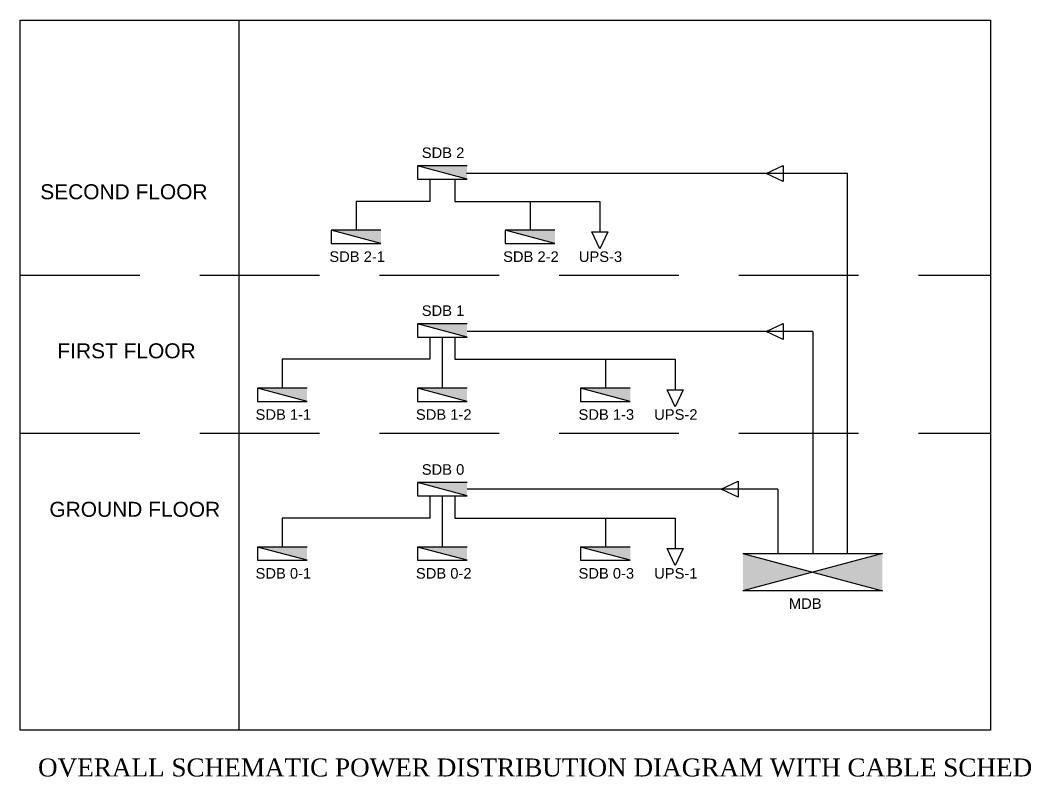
# Model space of a CAD drawing. Header units: millimetres. Extents: x 2402294 to 3337895, y 3394997 to 3969149.
# Drawn here: x 2638072 to 2848008, y 3700298 to 3858233 of the extents above; entities that cross this region are included whole.
import ezdxf

# ---------------------------------------------------------------- set-up
doc = ezdxf.new("R2010")
doc.units = ezdxf.units.MM
doc.header["$MEASUREMENT"] = 0
doc.linetypes.add('HIDDEN', pattern=[0.375, 0.25, -0.125])
for name, color, linetype, lineweight in [('1 LIGHT N SWITCH', 3, 'Continuous', 25), ('4 DB BOXES', 3, 'Continuous', 25), ('5 DB BOXES', 3, 'Continuous', 25), ('Singleline', 82, 'Continuous', 20)]:
    doc.layers.add(name, color=color, linetype=linetype, lineweight=lineweight)
doc.styles.add('MM', font='dutch.ttf')
doc.styles.add('ROOM', font='arial.ttf')

# ---------------------------------------------------------------- blocks, each defined once
blk = doc.blocks.new('mpb')
h = blk.add_hatch(color=3)
h.paths.add_polyline_path([(531970.3, 179434.5), (531970.3, 179645.9), (531575.1, 179540.2)])
h.paths.add_polyline_path([(531575.1, 179540.2), (531284.1, 179618), (531284.1, 179462.4)])
h.paths.add_polyline_path([(531284.1, 179462.4), (531284.1, 179618), (531179.8, 179645.9), (531179.8, 179434.5)])
at = {"color": 3}
for p, q in [((531179.8, 179645.9), (531970.3, 179645.9)), ((531179.8, 179645.9), (531970.3, 179434.5)), ((531970.3, 179645.9), (531179.8, 179434.5)), ((531970.3, 179434.5), (531179.8, 179434.5))]:
    blk.add_line(p, q, dxfattribs=at)
blk = doc.blocks.new('FDB')
at = {"layer": '4 DB BOXES'}
blk.add_hatch(color=256, dxfattribs=at).paths.add_polyline_path([(-65075.48, -197982.42), (-65075.48, -197977), (-65095.76, -197982.42)])
for p, q in [((-65095.76, -197982.42), (-65095.76, -197977)), ((-65095.76, -197977), (-65075.48, -197977)), ((-65075.48, -197977), (-65095.76, -197982.42)), ((-65075.48, -197982.42), (-65095.76, -197982.42))]:
    blk.add_line(p, q, dxfattribs=at)

msp = doc.modelspace()

# ---------------------------------------------------------------- linework, layer by layer
at = {"layer": '1 LIGHT N SWITCH', "ltscale": 3}
for p, q in [((2683814.9, 3710051), (2683814.9, 3858233.2)), ((2810789.6, 3826228.1), (2731266, 3826228.1)), ((2810789.6, 3746884.1), (2810789.6, 3826228.1)), ((2723600, 3825033.7), (2723600, 3820399.1)), ((2728788.5, 3825033.7), (2728788.5, 3820399.1)), ((2723600, 3820399.1), (2708194.8, 3820399.1)), ((2708194.8, 3820399.1), (2708194.8, 3814368.6)), ((2728788.5, 3820399.1), (2759062.2, 3820399.1)), ((2744521.8, 3820399.1), (2744521.8, 3814368.6)), ((2759062.2, 3820399.1), (2759062.2, 3814060.1)), ((2723600, 3792082), (2723600, 3787447.4)), ((2726195.5, 3792082), (2726195.5, 3781416.9)), ((2728788.5, 3792082), (2728788.5, 3787447.4)), ((2803506, 3793276.4), (2731377.6, 3793276.4)), ((2803506, 3793276.4), (2803506, 3746884.1)), ((2723600, 3787447.4), (2692789.5, 3787447.4)), ((2692789.5, 3787447.4), (2692789.5, 3781416.9)), ((2728788.5, 3787447.4), (2774795.5, 3787447.4)), ((2760255, 3787447.4), (2760255, 3781416.9)), ((2774795.5, 3787447.4), (2774795.5, 3781108.4)), ((2796222.3, 3760324.7), (2731377.6, 3760324.7)), ((2796222.3, 3760324.7), (2796222.3, 3746884.1)), ((2723600, 3758934.6), (2723600, 3754300)), ((2726195.5, 3758934.6), (2726195.5, 3748269.5)), ((2728788.5, 3758934.6), (2728788.5, 3754300)), ((2723600, 3754300), (2692789.5, 3754300)), ((2692789.5, 3754300), (2692789.5, 3748269.5)), ((2728788.5, 3754300), (2774795.5, 3754300)), ((2760255, 3754300), (2760255, 3748269.5)), ((2774795.5, 3754300), (2774795.5, 3747961))]:
    msp.add_line(p, q, dxfattribs=at)
at = {"layer": '1 LIGHT N SWITCH', "linetype": 'HIDDEN', "ltscale": 100000}
for p, q in [((2638072, 3804998.3), (2840640, 3804998.3)), ((2638072, 3772046.6), (2840640, 3772046.6))]:
    msp.add_line(p, q, dxfattribs=at)
at = {"layer": '1 LIGHT N SWITCH', "ltscale": 1000}
msp.add_lwpolyline([(2638072, 3858233.2), (2840640, 3858233.2), (2840640, 3710051), (2638072, 3710051)], close=True, dxfattribs=at)
at = {"layer": '1 LIGHT N SWITCH', "color": 1, "ltscale": 1000}
for points in [[(2793792.7, 3826228.1), (2797347.1, 3827891.7), (2797347.1, 3824564.6)], [(2759062.2, 3810505.8), (2757398.7, 3814060.1), (2760725.8, 3814060.1)], [(2793792.7, 3793276.4), (2797347.1, 3794939.9), (2797347.1, 3791612.9)], [(2774795.5, 3777554), (2773132, 3781108.4), (2776459, 3781108.4)], [(2784415, 3760324.7), (2787969.3, 3761988.2), (2787969.3, 3758661.1)], [(2774795.5, 3744406.6), (2773132, 3747961), (2776459, 3747961)]]:
    msp.add_lwpolyline(points, close=True, dxfattribs=at)

# ---------------------------------------------------------------- block references
at = {"layer": '5 DB BOXES', "xscale": -511.0559999356046, "zscale": 511.0560000161058, "rotation": 180}
for p, yscale in [((35988590.5, -97352299), 511.0560002279453), ((35970589.7, -97365735), 511.0560002279472), ((36006916.7, -97365735), 511.0560002279472), ((35988590.5, -97385250.7), 511.0560002279453), ((35955184.5, -97398686.7), 511.0560002279472), ((35988590.5, -97398686.7), 511.0560002279472), ((36022650, -97398686.7), 511.0560002279472), ((35988590.5, -97418398.1), 511.0560002279472), ((35955184.5, -97431834.1), 511.0560002279472), ((35988590.5, -97431834.1), 511.0560002279472), ((36022650, -97431834.1), 511.0560002279472)]:
    msp.add_blockref('FDB', p, dxfattribs=dict(at, yscale=yscale))
at = {"layer": '5 DB BOXES', "xscale": 36.85500560095534, "yscale": 36.85500560095534, "zscale": 36.85500000005959}
msp.add_blockref('mpb', (-16787697, -2873966.2), dxfattribs=at)

# ---------------------------------------------------------------- texts
at = {"layer": '1 LIGHT N SWITCH', "color": 1, "ltscale": 3, "char_height": 2199.48, "attachment_point": 1, "style": 'ROOM'}
for s, width, insert in [('SDB 2', 46469.755, (2721910.5, 3831651.6)), ('SDB 2-1', 46469.755, (2702620.2, 3809973.1)), ('SDB 2-2', 46469.755, (2738892.8, 3809973.1)), ('UPS-3', 46469.755, (2754688.2, 3809973.1)), ('SDB 1', 46469.755, (2721910.5, 3798699.9)), ('SDB 1-1', 46469.755, (2687215, 3777021.4)), ('SDB 1-2', 46469.755, (2720688.5, 3777021.4)), ('SDB 1-3', 46469.755, (2754626, 3777021.4)), ('UPS-2', 46469.755, (2770421.5, 3777021.4)), ('SDB 0', 46469.755, (2721910.5, 3765552.5)), ('SDB 0-1', 46469.755, (2687215, 3743874)), ('SDB 0-2', 46469.755, (2720688.5, 3743874)), ('SDB 0-3', 46469.755, (2754626, 3743874)), ('UPS-1', 46469.755, (2770421.5, 3743874)), ('MDB', 49792.532, (2798547.3, 3737555.1))]:
    msp.add_mtext_dynamic_manual_height_columns(s, width=width, gutter_width=43989.6, heights=[0], dxfattribs=dict(at, insert=insert))
at = {"layer": '1 LIGHT N SWITCH', "ltscale": 3, "char_height": 3125, "attachment_point": 1, "style": 'ROOM'}
for s, insert in [('\\pi55310.75903;SECOND FLOOR', (2586959.5, 3823976.6)), ('\\pi58425.10078;FIRST FLOOR', (2587429.8, 3790779)), ('\\pi54966.49744;GROUND FLOOR', (2589218, 3757702.5))]:
    msp.add_mtext_dynamic_manual_height_columns(s, width=145299.212, gutter_width=43989.6, heights=[0], dxfattribs=dict(at, insert=insert))
at = {"layer": 'Singleline', "color": 1, "style": 'MM'}
msp.add_text('OVERALL SCHEMATIC POWER DISTRIBUTION DIAGRAM WITH CABLE SCHEDULE', height=3750, dxfattribs=at).set_placement((2641809.1, 3700384.6))

doc.saveas('drawing.dxf')
